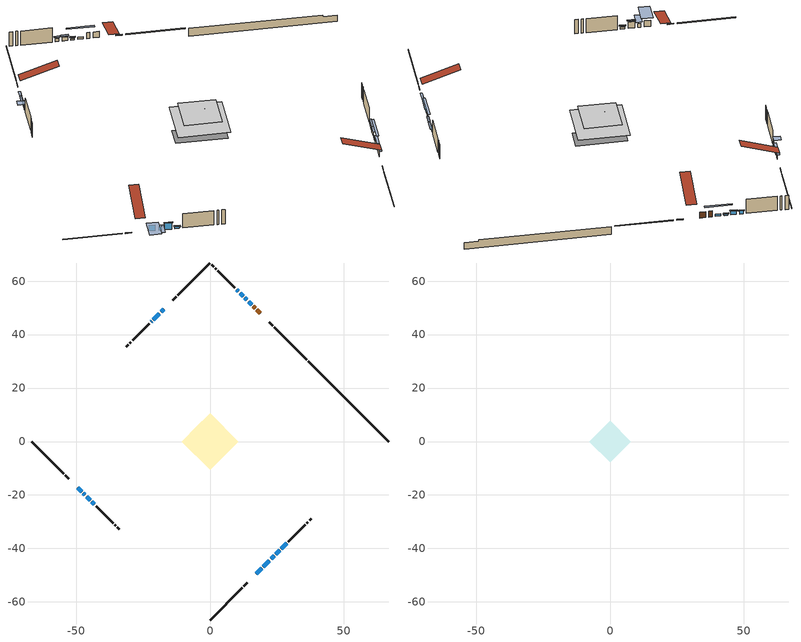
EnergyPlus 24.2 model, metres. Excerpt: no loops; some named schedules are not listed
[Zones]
conditioned space
 floor outside (Floor1 construction): -3.56,0 0,3.56 3.56,0 0,-3.56 z0.3
 floor adiabatic (AdiabaticFloorConstruction): -10.58,0 0,10.58 10.58,0 0,-10.58 z2.74
 floor foundation (Slab1 construction): -7.5,3.11 -3.11,7.5 7.5,-3.11 3.11,-7.5 z-2.34
 wall outside (RimJoist1 construction): 0,-66.79 12.01,-54.78 / -66.79,0 -54.78,-12.01 / 0,66.79 -12.01,54.78 / 36.12,30.67 24.11,42.67 z0.3:0.6
 wall outside (RimJoist2 construction): 12.66,-54.12 13.98,-52.8 / -54.12,-12.66 -52.8,-13.98 / -12.66,54.12 -13.98,52.8 / 23.46,43.33 22.14,44.65 z0.3:0.6
 wall outside (AdiabaticWallConstruction 1): 18.75,48.03 17.54,49.24 / 16.89,49.9 16.23,50.55 z0.3:2.33
 wall outside (AdiabaticWallConstruction): -17.37,49.42 -18.28,48.51 / -47.42,-19.37 -46.82,-19.96 / -18.94,47.85 -21.15,45.64 / 12.43,54.35 11.3,55.49 z0.3:1.6; -49.42,-17.37 -48.07,-18.71 z0.3:2.41; 17.37,-49.42 19.36,-47.43 / 20.02,-46.77 22.23,-44.56 z0.3:1.9; -46.17,-20.62 -44.82,-21.97 z0.3:2.51; 15.58,51.21 14.45,52.34 / 22.88,-43.91 24.01,-42.77 / -44.16,-22.62 -43.25,-23.54 z0.3:0.99; 13.79,53 13.09,53.7 z0.3:0.84; 10.64,56.14 9.94,56.84 / 24.67,-42.12 26.02,-40.77 / 26.67,-40.11 28.67,-38.12 z0.3:1.39; -21.8,44.98 -22.02,44.77 z0.3:2.13
 wall outside (Wall1 construction): 29.33,-37.46 35.63,-31.16 / -42.59,-24.2 -36.29,-30.5 / -22.68,44.11 -28.98,37.81 / 9.29,57.5 2.99,63.8 z0.3:5.18
 wall outside (Wall3 construction): 36.28,-30.5 36.6,-30.19 / -35.63,-31.15 -35.32,-31.47 / -29.63,37.15 -29.95,36.83 / 2.33,64.46 2.01,64.78 z0.3:5.18
 wall outside (Wall4 construction): 37.26,-29.53 37.96,-28.83 / -34.66,-32.13 -33.96,-32.83 / -30.61,36.18 -31.31,35.48 / 1.35,65.43 0.66,66.13 z0.3:5.18
 wall foundation (FoundationWall1 construction): 36.78,30.01,-2.34 36.78,30.01,0.3 63.79,3,0.3 63.79,3,-0.22 66.79,0,-0.22 66.79,0,-2.34
 window (WindowConstruction): -17.37,49.42 -18.28,48.51 z0.3:1.6
 window (WindowConstruction 8): -49.42,-17.37 -48.07,-18.71 z0.3:2.41
 window (WindowConstruction 9): -47.42,-19.37 -46.82,-19.96 z0.3:1.6
 window (WindowConstruction 10): 17.37,-49.42 19.36,-47.43 z0.3:1.9
 window (WindowConstruction 11): 20.02,-46.77 22.23,-44.56 z0.3:1.9
 window (WindowConstruction 12): -46.17,-20.62 -44.82,-21.97 z0.3:2.51
 window (WindowConstruction 14): 15.58,51.21 14.45,52.34 z0.3:0.99
 window (WindowConstruction 15): 22.88,-43.91 24.01,-42.77 z0.3:0.99
 window (WindowConstruction 1): -18.94,47.85 -21.15,45.64 z0.3:1.6
 window (WindowConstruction 2): 13.79,53 13.09,53.7 z0.3:0.83
 window (WindowConstruction 3): 12.43,54.36 11.3,55.49 z0.3:1.6
 window (WindowConstruction 4): 10.64,56.14 9.94,56.84 z0.3:1.39
 window (WindowConstruction 5): -44.16,-22.62 -43.25,-23.54 z0.3:0.99
 window (WindowConstruction 6): 24.67,-42.12 26.02,-40.77 z0.3:1.39
 window (WindowConstruction 7): 26.67,-40.11 28.67,-38.12 z0.3:1.39
 window (WindowConstruction 13): -21.8,44.98 -22.02,44.77 z0.3:2.13
 door (Door): 18.75,48.03 17.54,49.24 z0.3:2.33
 door (Door 1): 16.89,49.9 16.23,50.55 z0.3:2.33
 ceiling adiabatic (AdiabaticFloorConstruction): 0,-10.58 10.58,0 0,10.58 -10.58,0 z2.74
attic - vented
 floor to conditioned space (Floor2 construction Reversed): -7.73,0 0,7.73 7.73,0 0,-7.73 z5.18
 floor to conditioned space (Floor3 construction Reversed): -2.28,0 0,2.28 2.28,0 0,-2.28 z5.18
 roof outside (Roof1 construction): 16.71,-50.08,5.18 8.86,-42.23,8.88 6.79,-44.3,8.88 14.64,-52.15,5.18; -50.08,-16.71,5.18 -42.23,-8.86,8.88 -44.3,-6.79,8.88 -52.15,-14.64,5.18; -16.71,50.08,5.18 -8.86,42.23,8.88 -6.79,44.3,8.88 -14.64,52.15,5.18; 19.41,47.38,5.18 11.56,39.53,8.88 13.63,37.46,8.88 21.48,45.31,5.18
shading: -18.49,48.29 -17.15,49.63 -17.59,50.06 -18.92,48.73 z1.89; -47.54,-19.25 -49.96,-16.83 -54.05,-20.92 -51.63,-23.34 z3.17; -46.5,-20.29 -47.74,-19.04 -50.33,-21.63 -49.09,-22.88 z2.06; 19.68,-47.1 17.04,-49.75 17.47,-50.18 20.12,-47.53 z2.36; 22.55,-44.24 19.69,-47.1 20.12,-47.53 22.98,-44.67 z2.36; -44.61,-22.18 -46.38,-20.41 -46.81,-20.84 -45.04,-22.61 z2.81; 12.18,54.6 17.84,48.95 18.27,49.38 12.61,55.04 z4.19; 26.28,-40.51 20.62,-46.17 21.05,-46.6 26.71,-40.94 z4.19; -21.36,45.43 -18.73,48.06 -19.16,48.49 -21.79,45.86 z1.89; 12.88,53.91 14,52.79 14.43,53.22 13.31,54.34 z1.13; 11.09,55.7 12.64,54.14 13.07,54.58 11.52,56.13 z1.89; 9.73,57.06 10.85,55.93 11.29,56.36 10.16,57.49 z1.69; -43.04,-23.75 -44.38,-22.41 -44.81,-22.84 -43.47,-24.18 z1.28; 26.23,-40.56 24.46,-42.33 24.89,-42.76 26.66,-40.99 z1.69; 28.88,-37.91 26.46,-40.32 26.89,-40.76 29.31,-38.34 z1.69; -22.56,44.23 -21.27,45.52 -22.77,47.03 -24.06,45.74 z2.89
[Building]
Building 1: Terrain=Suburbs
[Site:Location]
Edmonton Intl AP_AB: Latitude {deg}=53.31; Longitude {deg}=-113.58; Time Zone {hr}=-7; Elevation {m}=723; Keep Site Location Information=Yes
[Site:GroundTemperature:Shallow]
-1.56185, -3.61833, -3.78302, -2.80711, 1.11059, 5.01004, 8.39065, 10.5322, 10.7141, 8.97234, 5.67794, 1.89811
[Site:WaterMainsTemperature]
Calculation Method=Schedule; Temperature Schedule=mains temperature schedule
[Material] Roughness=Rough; Thermal Absorptance=0.9
Name | Thickness {m} | Conductivity {W/m-K} | Density {kg/m3} | Specific Heat {J/kg-K} | Solar Absorptance | Visible Absorptance
asphalt or fiberglass shingles | 0.00635 | 0.162714 | 1121.4 | 1465.45 | 0.4 | 0.4
ceiling loosefill ins | 0.338667 | 0.0480833 | 16.02 | 1046.75 | 0.7 | 0.7
ceiling stud and cavity | 0.1397 | 0.322505 | 65.682 | 1177.47 | 0.7 | 0.7
ceiling stud and cavity 1 | 0.1397 | 0.330568 | 65.682 | 1177.47 | 0.7 | 0.7
concrete 4.0 in. | 0.1016 | 1.803125 | 2242.8 | 837.4 | 0.7 | 0.7
concrete 8.0 in. | 0.2032 | 1.803125 | 2242.8 | 837.4 | 0.7 | 0.7
door material | 0.04445 | 0.053851 | 512.64 | 1214.23 | 0.7 | 0.7
exterior vertical ins | 0.0783861 | 0.029427 | 32.04 | 1214.23 | 0.7 | 0.7
floor covering | 0.0127 | 0.0433444 | 54.468 | 1339.84 | 0.6 | 0.6
floor rigid ins | 0.155448 | 0.029427 | 32.04 | 1214.23 | 0.7 | 0.7
floor rigid ins 1; wall rigid ins 1 | 0.512978 | 0.029427 | 32.04 | 1214.23 | 0.7 | 0.7
floor stud and cavity | 0.1397 | 0.0938687 | 92.3553 | 1139.71 | 0.7 | 0.7
floor stud and cavity 1 | 0.1397 | 1.75129 | 37.0049 | 1207.88 | 0.7 | 0.7
furniture material conditioned space 1 | 0.1524 | 0.115458 | 640.8 | 1214.23 | 0.6 | 0.6
gypsum board | 0.0127 | 0.160291 | 801 | 837.4 | 0.6 | 0.6
gypsum board 1 | 0.0127 | 0.160291 | 801 | 837.4 | 0.7 | 0.7
osb sheathing 0.5 in. | 0.0127 | 0.115458 | 512.64 | 1214.23 | 0.7 | 0.7
osb sheathing 0.75 in. | 0.01905 | 0.115458 | 512.64 | 1214.23 | 0.7 | 0.7
osb sheathing 2.0 in. | 0.0508 | 0.115458 | 512.64 | 1214.23 | 0.7 | 0.7
rim joist rigid ins | 0.103632 | 0.029427 | 32.04 | 1214.23 | 0.7 | 0.7
rim joist rigid ins 1; wall rigid ins | 0.051816 | 0.029427 | 32.04 | 1214.23 | 0.7 | 0.7
rim joist stud and cavity | 0.0508 | 0.224374 | 125.044 | 1163.47 | 0.6 | 0.6
rim joist stud and cavity 1 | 0.0508 | 0.0279668 | 125.044 | 1163.47 | 0.6 | 0.6
wall stud and cavity | 0.1397 | 0.129216 | 139.0536 | 1170.24 | 0.7 | 0.7
wall stud and cavity 1 | 0.1397 | 0.125735 | 139.0536 | 1170.24 | 0.7 | 0.7
wall stud and cavity 2 | 0.1397 | 0.131139 | 139.0536 | 1170.24 | 0.7 | 0.7
wall stud and cavity 3 | 0.0889 | 0.380278 | 52.3479 | 1209.89 | 0.7 | 0.7
wall stud and cavity 4 | 0.0889 | 0.391764 | 83.0341 | 1211.67 | 0.7 | 0.7
wood siding | 0.0254 | 0.102417 | 544.68 | 1172.36 | 0.4 | 0.4
wood siding 1; wood siding 2; wood siding 3 | 0.0254 | 0.102417 | 544.68 | 1172.36 | 0.7 | 0.7
[WindowMaterial:SimpleGlazingSystem]
Name | U-Factor {W/m2-K} | Solar Heat Gain Coefficient
WindowMaterial | 1.46663 | 0.51
WindowMaterial 1 | 1.325813 | 0.59
WindowMaterial 10 | 1.31275 | 0.59
WindowMaterial 11 | 1.30935 | 0.59
WindowMaterial 12 | 1.31219 | 0.59
WindowMaterial 13 | 2.05998 | 0.51
WindowMaterial 14 | 1.60517 | 0.45
WindowMaterial 2 | 1.50864 | 0.5
WindowMaterial 3 | 1.44335 | 0.52
WindowMaterial 4 | 1.52568 | 0.48
WindowMaterial 5 | 1.445051 | 0.53
WindowMaterial 6 | 1.45186 | 0.52
WindowMaterial 7 | 1.345686 | 0.58
WindowMaterial 8 | 1.42688 | 0.54
WindowMaterial 9 | 1.53306 | 0.48
[Construction]
AdiabaticFloorConstruction: floor stud and cavity 1, floor rigid ins 1, osb sheathing 0.75 in., floor covering
AdiabaticWallConstruction: wood siding 2, wall rigid ins 1, wall stud and cavity 3, gypsum board
AdiabaticWallConstruction 1: wood siding 3, wall rigid ins 1, wall stud and cavity 3, gypsum board
Door; Door 1: door material
Floor1 construction: floor stud and cavity, floor rigid ins, osb sheathing 0.75 in., floor covering
Floor2 construction Reversed: gypsum board, ceiling stud and cavity, ceiling loosefill ins
Floor3 construction Reversed: gypsum board, ceiling stud and cavity 1, ceiling loosefill ins
FoundationWall1 construction: concrete 8.0 in., gypsum board 1
furniture construction conditioned space 1: furniture material conditioned space 1
PartitionWallConstruction: gypsum board, wall stud and cavity 4, gypsum board
RimJoist1 construction: wood siding 1, rim joist rigid ins, osb sheathing 2.0 in., rim joist stud and cavity
RimJoist2 construction: wood siding 1, rim joist rigid ins 1, osb sheathing 2.0 in., rim joist stud and cavity 1
Roof1 construction: asphalt or fiberglass shingles
Slab1 construction: concrete 4.0 in.
Wall1 construction: wood siding, wall rigid ins, osb sheathing 0.5 in., wall stud and cavity, gypsum board
Wall3 construction: wood siding, wall rigid ins, osb sheathing 0.5 in., wall stud and cavity 1, gypsum board
Wall4 construction: wood siding, wall rigid ins, osb sheathing 0.5 in., wall stud and cavity 2, gypsum board
WindowConstruction: WindowMaterial
WindowConstruction 1: WindowMaterial 1
WindowConstruction 10: WindowMaterial 10
WindowConstruction 11: WindowMaterial 11
WindowConstruction 12: WindowMaterial 12
WindowConstruction 13: WindowMaterial 13
WindowConstruction 14; WindowConstruction 15: WindowMaterial 14
WindowConstruction 2: WindowMaterial 2
WindowConstruction 3: WindowMaterial 3
WindowConstruction 4: WindowMaterial 4
WindowConstruction 5: WindowMaterial 5
WindowConstruction 6: WindowMaterial 6
WindowConstruction 7: WindowMaterial 7
WindowConstruction 8: WindowMaterial 8
WindowConstruction 9: WindowMaterial 9
[Zone] Multiplier=1; Part of Total Floor Area=Yes
Name | Volume {m3}
attic - vented | 78.1023
conditioned space | 891.2
[Space]
Name | Zone | Volume {m3}
attic - vented 1 | attic - vented | 78.1023
conditioned space 1 | conditioned space | 891.2
[ZoneInfiltration:EffectiveLeakageArea]
infil attic - vented 1: Zone or Space=attic - vented 1; Schedule=Always On Discrete; Effective Air Leakage Area {cm2}=4521.04; Stack Coefficient=0.000257396; Wind Coefficient=1.08398e-05
[ZoneMixing]
whole house fan mix: Zone or Space=attic - vented; Schedule=Always On Continuous; Design Flow Rate Calculation Method=Flow/Zone; Design Flow Rate {m3/s}=0; Source Zone or Space=conditioned space
[SurfaceProperty:ExposedFoundationPerimeter]
Slab1: Exposed Perimeter Calculation Method=TotalExposedPerimeter; Total Exposed Perimeter {m}=42.443
[InternalMass] Zone or ZoneList=conditioned space; Space or SpaceList=conditioned space 1
Name | Construction | Surface Area {m2}
furniture mass conditioned space 1 | furniture construction conditioned space 1 | 137.052
partition wall mass | PartitionWallConstruction | 342.63
[Lights]
interior lighting: Zone or ZoneList or Space or SpaceList=conditioned space 1; Schedule=interior lighting schedule; Design Level Calculation Method=LightingLevel; Lighting Level {W}=343.2; Return Air Fraction=0; Fraction Radiant=0.6; Fraction Visible=0.2; Fraction Replaceable=1
[People]
occupants: Zone or ZoneList or Space or SpaceList=conditioned space 1; Number of People Schedule=occupants schedule; Number of People Calculation Method=People; Number of People=3; Fraction Radiant=0.314171; Sensible Heat Fraction=0.56303; Activity Level Schedule=occupants activity schedule; Carbon Dioxide Generation Rate {m3/s-W}=0; Enable ASHRAE 55 Comfort Warnings=No; Mean Radiant Temperature Calculation Type=EnclosureAveraged
[ElectricEquipment] Zone or ZoneList or Space or SpaceList=conditioned space 1; Design Level Calculation Method=EquipmentLevel
Name | Schedule | Design Level {W} | Fraction Latent | Fraction Radiant | Fraction Lost
clothes dryer | clothes dryer schedule | 140.772 | 0.015 | 0.081 | 0.85
clothes washer | clothes washer schedule | 32.1985 | 0.03 | 0.162 | 0.7
cooking range | cooking range schedule | 215.147 | 0.08 | 0.432 | 0.2
dishwasher | dishwasher schedule | 66.8632 | 0.3 | 0.18 | 0.4
fridge | fridge schedule | 72.9452 | 0 | 0.6 | 0
mech vent house fan | mech vent house fan schedule | 20 | 0 | 0 | 0.5
mech vent house fan cfis | mech vent house fan cfis schedule | 0 | 0 | 0 | 0
mech vent range fan 0 | mech vent range fan 0 schedule | 57 | 0 | 0 | 1
misc plug loads | misc plug loads schedule | 494.7 | 0.045 | 0.513 | 0.1
whole house fan | Always On Discrete | 0 | 0 | 0 | 1
[OtherEquipment] Zone or ZoneList or Space or SpaceList=conditioned space 1; Design Level Calculation Method=EquipmentLevel
Name | Fuel Type | Schedule | Design Level {W} | Fraction Latent | Fraction Radiant | Fraction Lost
clothes dryer 1 | Electricity | clothes dryer schedule | 0 | 0.015 | 0.081 | 0.85
cooking range 1 | Electricity | cooking range schedule | 0 | 0.08 | 0.432 | 0.2
general water use latent | None | general water use schedule | 62.594 | 1 | 0 | 0
general water use sensible | None | general water use schedule | -61.6891 | 0 | 0.6 | 0
mech vent house fan latent load | None | Always On Discrete | 0 | 1 | 0 | 0
mech vent house fan sensible load | None | Always On Discrete | 0 | 0 | 0 | 0
water heater energy adjustment1 | NaturalGas | Always On Discrete | 0.01 | 0 | 0 | 1
[ZoneInfiltration:DesignFlowRate] Zone or ZoneList or Space or SpaceList=conditioned space 1; Schedule=Always On Discrete; Design Flow Rate Calculation Method=Flow/Zone; Design Flow Rate {m3/s}=0
infil flow; natural vent flow; whole house fan flow
[Foundation:Kiva]
Foundation Kiva 1: Initial Indoor Air Temperature {C}=18; Wall Height Above Grade {m}=0.299984; Wall Depth Below Slab {m}=0.2032; Custom Block Material Name 1=exterior vertical ins; Custom Block Depth 1 {m}=2.63999; Custom Block X Position 1 {m}=0.2159; Custom Block Z Position 1 {m}=0
[Foundation:Kiva:Settings]
Soil Conductivity {W/m-K}=0.849921; Soil Density {kg/m3}=1842.3; Soil Specific Heat {J/kg-K}=418.7; Ground Solar Absorptivity=0.9; Ground Thermal Absorptivity=0.9; Ground Surface Roughness {m}=0.03; Far-Field Width {m}=40; Deep-Ground Boundary Condition=ZeroFlux; Deep-Ground Depth {m}=40; Minimum Cell Dimension {m}=0.2; Maximum Cell Growth Coefficient=3; Simulation Timestep=Timestep
[Exterior:Lights]
exterior lighting: Schedule=exterior lighting schedule; Design Level {W}=75.6
[Schedule:Constant]
Name | Hourly Value
Always On Continuous; mech vent house fan schedule; mech vent house fan cfis schedule; Always On Discrete | 1
occupants activity schedule | 117.228
fridge schedule | 0
[Schedule:Week:Daily]
interior lighting schedule Week Rule - Jan1-Jan27: interior lighting schedule day, interior lighting schedule day, interior lighting schedule day, interior lighting schedule day, interior lighting schedule day, interior lighting schedule day, interior lighting schedule day, interior lighting schedule default day, interior lighting schedule default day, interior lighting schedule default day, interior lighting schedule default day, interior lighting schedule default day
interior lighting schedule Week Rule - Jan28-Feb3: interior lighting schedule day, interior lighting schedule day, interior lighting schedule day, interior lighting schedule day, interior lighting schedule day 1, interior lighting schedule day 1, interior lighting schedule day 1, interior lighting schedule default day, interior lighting schedule default day, interior lighting schedule default day, interior lighting schedule default day, interior lighting schedule default day
interior lighting schedule Week Rule - Feb4-Feb24: interior lighting schedule day 1, interior lighting schedule day 1, interior lighting schedule day 1, interior lighting schedule day 1, interior lighting schedule day 1, interior lighting schedule day 1, interior lighting schedule day 1, interior lighting schedule default day, interior lighting schedule default day, interior lighting schedule default day, interior lighting schedule default day, interior lighting schedule default day
interior lighting schedule Week Rule - Feb25-Mar3: interior lighting schedule day 1, interior lighting schedule day 1, interior lighting schedule day 1, interior lighting schedule day 1, interior lighting schedule day 2, interior lighting schedule day 2, interior lighting schedule day 2, interior lighting schedule default day, interior lighting schedule default day, interior lighting schedule default day, interior lighting schedule default day, interior lighting schedule default day
interior lighting schedule Week Rule - Mar4-Mar31: interior lighting schedule day 2, interior lighting schedule day 2, interior lighting schedule day 2, interior lighting schedule day 2, interior lighting schedule day 2, interior lighting schedule day 2, interior lighting schedule day 2, interior lighting schedule default day, interior lighting schedule default day, interior lighting schedule default day, interior lighting schedule default day, interior lighting schedule default day
interior lighting schedule Week Rule - Apr1-Apr28: interior lighting schedule day 3, interior lighting schedule day 3, interior lighting schedule day 3, interior lighting schedule day 3, interior lighting schedule day 3, interior lighting schedule day 3, interior lighting schedule day 3, interior lighting schedule default day, interior lighting schedule default day, interior lighting schedule default day, interior lighting schedule default day, interior lighting schedule default day
interior lighting schedule Week Rule - Apr29-May5: interior lighting schedule day 3, interior lighting schedule day 3, interior lighting schedule day 4, interior lighting schedule day 4, interior lighting schedule day 4, interior lighting schedule day 4, interior lighting schedule day 4, interior lighting schedule default day, interior lighting schedule default day, interior lighting schedule default day, interior lighting schedule default day, interior lighting schedule default day
interior lighting schedule Week Rule - May6-May26: interior lighting schedule day 4, interior lighting schedule day 4, interior lighting schedule day 4, interior lighting schedule day 4, interior lighting schedule day 4, interior lighting schedule day 4, interior lighting schedule day 4, interior lighting schedule default day, interior lighting schedule default day, interior lighting schedule default day, interior lighting schedule default day, interior lighting schedule default day
interior lighting schedule Week Rule - May27-Jun2: interior lighting schedule day 4, interior lighting schedule day 4, interior lighting schedule day 4, interior lighting schedule day 4, interior lighting schedule day 4, interior lighting schedule day 5, interior lighting schedule day 5, interior lighting schedule default day, interior lighting schedule default day, interior lighting schedule default day, interior lighting schedule default day, interior lighting schedule default day
interior lighting schedule Week Rule - Jun3-Jun30: interior lighting schedule day 5, interior lighting schedule day 5, interior lighting schedule day 5, interior lighting schedule day 5, interior lighting schedule day 5, interior lighting schedule day 5, interior lighting schedule day 5, interior lighting schedule default day, interior lighting schedule default day, interior lighting schedule default day, interior lighting schedule default day, interior lighting schedule default day
interior lighting schedule Week Rule - Jul1-Jul28: interior lighting schedule day 6, interior lighting schedule day 6, interior lighting schedule day 6, interior lighting schedule day 6, interior lighting schedule day 6, interior lighting schedule day 6, interior lighting schedule day 6, interior lighting schedule default day, interior lighting schedule default day, interior lighting schedule default day, interior lighting schedule default day, interior lighting schedule default day
interior lighting schedule Week Rule - Jul29-Aug4: interior lighting schedule day 6, interior lighting schedule day 6, interior lighting schedule day 6, interior lighting schedule day 7, interior lighting schedule day 7, interior lighting schedule day 7, interior lighting schedule day 7, interior lighting schedule default day, interior lighting schedule default day, interior lighting schedule default day, interior lighting schedule default day, interior lighting schedule default day
interior lighting schedule Week Rule - Aug5-Aug25: interior lighting schedule day 7, interior lighting schedule day 7, interior lighting schedule day 7, interior lighting schedule day 7, interior lighting schedule day 7, interior lighting schedule day 7, interior lighting schedule day 7, interior lighting schedule default day, interior lighting schedule default day, interior lighting schedule default day, interior lighting schedule default day, interior lighting schedule default day
interior lighting schedule Week Rule - Aug26-Sep1: interior lighting schedule day 7, interior lighting schedule day 7, interior lighting schedule day 7, interior lighting schedule day 7, interior lighting schedule day 7, interior lighting schedule day 7, interior lighting schedule day 8, interior lighting schedule default day, interior lighting schedule default day, interior lighting schedule default day, interior lighting schedule default day, interior lighting schedule default day
interior lighting schedule Week Rule - Sep2-Sep29: interior lighting schedule day 8, interior lighting schedule day 8, interior lighting schedule day 8, interior lighting schedule day 8, interior lighting schedule day 8, interior lighting schedule day 8, interior lighting schedule day 8, interior lighting schedule default day, interior lighting schedule default day, interior lighting schedule default day, interior lighting schedule default day, interior lighting schedule default day
interior lighting schedule Week Rule - Sep30-Oct6: interior lighting schedule day 8, interior lighting schedule day 9, interior lighting schedule day 9, interior lighting schedule day 9, interior lighting schedule day 9, interior lighting schedule day 9, interior lighting schedule day 9, interior lighting schedule default day, interior lighting schedule default day, interior lighting schedule default day, interior lighting schedule default day, interior lighting schedule default day
interior lighting schedule Week Rule - Oct7-Oct27: interior lighting schedule day 9, interior lighting schedule day 9, interior lighting schedule day 9, interior lighting schedule day 9, interior lighting schedule day 9, interior lighting schedule day 9, interior lighting schedule day 9, interior lighting schedule default day, interior lighting schedule default day, interior lighting schedule default day, interior lighting schedule default day, interior lighting schedule default day
interior lighting schedule Week Rule - Oct28-Nov3: interior lighting schedule day 9, interior lighting schedule day 9, interior lighting schedule day 9, interior lighting schedule day 9, interior lighting schedule day 10, interior lighting schedule day 10, interior lighting schedule day 10, interior lighting schedule default day, interior lighting schedule default day, interior lighting schedule default day, interior lighting schedule default day, interior lighting schedule default day
interior lighting schedule Week Rule - Nov4-Nov24: interior lighting schedule day 10, interior lighting schedule day 10, interior lighting schedule day 10, interior lighting schedule day 10, interior lighting schedule day 10, interior lighting schedule day 10, interior lighting schedule day 10, interior lighting schedule default day, interior lighting schedule default day, interior lighting schedule default day, interior lighting schedule default day, interior lighting schedule default day
interior lighting schedule Week Rule - Nov25-Dec1: interior lighting schedule day 10, interior lighting schedule day 10, interior lighting schedule day 10, interior lighting schedule day 10, interior lighting schedule day 10, interior lighting schedule day 10, interior lighting schedule day 11, interior lighting schedule default day, interior lighting schedule default day, interior lighting schedule default day, interior lighting schedule default day, interior lighting schedule default day
interior lighting schedule Week Rule - Dec2-Dec31: interior lighting schedule day 11, interior lighting schedule day 11, interior lighting schedule day 11, interior lighting schedule day 11, interior lighting schedule day 11, interior lighting schedule day 11, interior lighting schedule day 11, interior lighting schedule default day, interior lighting schedule default day, interior lighting schedule default day, interior lighting schedule default day, interior lighting schedule default day
occupants schedule Week Rule - Jan1-Dec31: occupants schedule day, occupants schedule day, occupants schedule day, occupants schedule day, occupants schedule day, occupants schedule day, occupants schedule day, occupants schedule default day, occupants schedule default day, occupants schedule default day, occupants schedule default day, occupants schedule default day
clothes dryer schedule Week Rule - Jan1-Dec31: clothes dryer schedule day, clothes dryer schedule day, clothes dryer schedule day, clothes dryer schedule day, clothes dryer schedule day, clothes dryer schedule day, clothes dryer schedule day, clothes dryer schedule default day, clothes dryer schedule default day, clothes dryer schedule default day, clothes dryer schedule default day, clothes dryer schedule default day
clothes washer schedule Week Rule - Jan1-Dec31: clothes washer schedule day, clothes washer schedule day, clothes washer schedule day, clothes washer schedule day, clothes washer schedule day, clothes washer schedule day, clothes washer schedule day, clothes washer schedule default day, clothes washer schedule default day, clothes washer schedule default day, clothes washer schedule default day, clothes washer schedule default day
cooking range schedule Week Rule - Jan1-Dec31: cooking range schedule day, cooking range schedule day, cooking range schedule day, cooking range schedule day, cooking range schedule day, cooking range schedule day, cooking range schedule day, cooking range schedule default day, cooking range schedule default day, cooking range schedule default day, cooking range schedule default day, cooking range schedule default day
dishwasher schedule Week Rule - Jan1-Dec31: dishwasher schedule day, dishwasher schedule day, dishwasher schedule day, dishwasher schedule day, dishwasher schedule day, dishwasher schedule day, dishwasher schedule day, dishwasher schedule default day, dishwasher schedule default day, dishwasher schedule default day, dishwasher schedule default day, dishwasher schedule default day
mech vent range fan 0 schedule Week Rule - Jan1-Dec31: mech vent range fan 0 schedule day, mech vent range fan 0 schedule day, mech vent range fan 0 schedule day, mech vent range fan 0 schedule day, mech vent range fan 0 schedule day, mech vent range fan 0 schedule day, mech vent range fan 0 schedule day, mech vent range fan 0 schedule default day, mech vent range fan 0 schedule default day, mech vent range fan 0 schedule default day, mech vent range fan 0 schedule default day, mech vent range fan 0 schedule default day
misc plug loads schedule Week Rule - Jan1-Dec31: misc plug loads schedule day, misc plug loads schedule day, misc plug loads schedule day, misc plug loads schedule day, misc plug loads schedule day, misc plug loads schedule day, misc plug loads schedule day, misc plug loads schedule default day, misc plug loads schedule default day, misc plug loads schedule default day, misc plug loads schedule default day, misc plug loads schedule default day
general water use schedule Week Rule - Jan1-Dec31: general water use schedule day, general water use schedule day, general water use schedule day, general water use schedule day, general water use schedule day, general water use schedule day, general water use schedule day, general water use schedule default day, general water use schedule default day, general water use schedule default day, general water use schedule default day, general water use schedule default day
exterior lighting schedule Week Rule - Jan1-Jan27: exterior lighting schedule day, exterior lighting schedule day, exterior lighting schedule day, exterior lighting schedule day, exterior lighting schedule day, exterior lighting schedule day, exterior lighting schedule day, exterior lighting schedule default day, exterior lighting schedule default day, exterior lighting schedule default day, exterior lighting schedule default day, exterior lighting schedule default day
exterior lighting schedule Week Rule - Jan28-Feb3: exterior lighting schedule day, exterior lighting schedule day, exterior lighting schedule day, exterior lighting schedule day, exterior lighting schedule day 1, exterior lighting schedule day 1, exterior lighting schedule day 1, exterior lighting schedule default day, exterior lighting schedule default day, exterior lighting schedule default day, exterior lighting schedule default day, exterior lighting schedule default day
exterior lighting schedule Week Rule - Feb4-Feb24: exterior lighting schedule day 1, exterior lighting schedule day 1, exterior lighting schedule day 1, exterior lighting schedule day 1, exterior lighting schedule day 1, exterior lighting schedule day 1, exterior lighting schedule day 1, exterior lighting schedule default day, exterior lighting schedule default day, exterior lighting schedule default day, exterior lighting schedule default day, exterior lighting schedule default day
exterior lighting schedule Week Rule - Feb25-Mar3: exterior lighting schedule day 1, exterior lighting schedule day 1, exterior lighting schedule day 1, exterior lighting schedule day 1, exterior lighting schedule day 2, exterior lighting schedule day 2, exterior lighting schedule day 2, exterior lighting schedule default day, exterior lighting schedule default day, exterior lighting schedule default day, exterior lighting schedule default day, exterior lighting schedule default day
exterior lighting schedule Week Rule - Mar4-Mar31: exterior lighting schedule day 2, exterior lighting schedule day 2, exterior lighting schedule day 2, exterior lighting schedule day 2, exterior lighting schedule day 2, exterior lighting schedule day 2, exterior lighting schedule day 2, exterior lighting schedule default day, exterior lighting schedule default day, exterior lighting schedule default day, exterior lighting schedule default day, exterior lighting schedule default day
exterior lighting schedule Week Rule - Apr1-Apr28: exterior lighting schedule day 3, exterior lighting schedule day 3, exterior lighting schedule day 3, exterior lighting schedule day 3, exterior lighting schedule day 3, exterior lighting schedule day 3, exterior lighting schedule day 3, exterior lighting schedule default day, exterior lighting schedule default day, exterior lighting schedule default day, exterior lighting schedule default day, exterior lighting schedule default day
exterior lighting schedule Week Rule - Apr29-May5: exterior lighting schedule day 3, exterior lighting schedule day 3, exterior lighting schedule day 4, exterior lighting schedule day 4, exterior lighting schedule day 4, exterior lighting schedule day 4, exterior lighting schedule day 4, exterior lighting schedule default day, exterior lighting schedule default day, exterior lighting schedule default day, exterior lighting schedule default day, exterior lighting schedule default day
exterior lighting schedule Week Rule - May6-May26: exterior lighting schedule day 4, exterior lighting schedule day 4, exterior lighting schedule day 4, exterior lighting schedule day 4, exterior lighting schedule day 4, exterior lighting schedule day 4, exterior lighting schedule day 4, exterior lighting schedule default day, exterior lighting schedule default day, exterior lighting schedule default day, exterior lighting schedule default day, exterior lighting schedule default day
exterior lighting schedule Week Rule - May27-Jun2: exterior lighting schedule day 4, exterior lighting schedule day 4, exterior lighting schedule day 4, exterior lighting schedule day 4, exterior lighting schedule day 4, exterior lighting schedule day 5, exterior lighting schedule day 5, exterior lighting schedule default day, exterior lighting schedule default day, exterior lighting schedule default day, exterior lighting schedule default day, exterior lighting schedule default day
exterior lighting schedule Week Rule - Jun3-Jun30: exterior lighting schedule day 5, exterior lighting schedule day 5, exterior lighting schedule day 5, exterior lighting schedule day 5, exterior lighting schedule day 5, exterior lighting schedule day 5, exterior lighting schedule day 5, exterior lighting schedule default day, exterior lighting schedule default day, exterior lighting schedule default day, exterior lighting schedule default day, exterior lighting schedule default day
exterior lighting schedule Week Rule - Jul1-Jul28: exterior lighting schedule day 6, exterior lighting schedule day 6, exterior lighting schedule day 6, exterior lighting schedule day 6, exterior lighting schedule day 6, exterior lighting schedule day 6, exterior lighting schedule day 6, exterior lighting schedule default day, exterior lighting schedule default day, exterior lighting schedule default day, exterior lighting schedule default day, exterior lighting schedule default day
exterior lighting schedule Week Rule - Jul29-Aug4: exterior lighting schedule day 6, exterior lighting schedule day 6, exterior lighting schedule day 6, exterior lighting schedule day 7, exterior lighting schedule day 7, exterior lighting schedule day 7, exterior lighting schedule day 7, exterior lighting schedule default day, exterior lighting schedule default day, exterior lighting schedule default day, exterior lighting schedule default day, exterior lighting schedule default day
exterior lighting schedule Week Rule - Aug5-Aug25: exterior lighting schedule day 7, exterior lighting schedule day 7, exterior lighting schedule day 7, exterior lighting schedule day 7, exterior lighting schedule day 7, exterior lighting schedule day 7, exterior lighting schedule day 7, exterior lighting schedule default day, exterior lighting schedule default day, exterior lighting schedule default day, exterior lighting schedule default day, exterior lighting schedule default day
[Schedule:Year]
interior lighting schedule: interior lighting schedule Week Rule - Jan1-Jan27, 1, 1, 1, 27, interior lighting schedule Week Rule - Jan28-Feb3, 1, 28, 2, 3, interior lighting schedule Week Rule - Feb4-Feb24, 2, 4, 2, 24, interior lighting schedule Week Rule - Feb25-Mar3, 2, 25, 3, 3, interior lighting schedule Week Rule - Mar4-Mar31, 3, 4, 3, 31, interior lighting schedule Week Rule - Apr1-Apr28, 4, 1, 4, 28, interior lighting schedule Week Rule - Apr29-May5, 4, 29, 5, 5, interior lighting schedule Week Rule - May6-May26, 5, 6, 5, 26, interior lighting schedule Week Rule - May27-Jun2, 5, 27, 6, 2, interior lighting schedule Week Rule - Jun3-Jun30, 6, 3, 6, 30, interior lighting schedule Week Rule - Jul1-Jul28, 7, 1, 7, 28, interior lighting schedule Week Rule - Jul29-Aug4, 7, 29, 8, 4, interior lighting schedule Week Rule - Aug5-Aug25, 8, 5, 8, 25, interior lighting schedule Week Rule - Aug26-Sep1, 8, 26, 9, 1, interior lighting schedule Week Rule - Sep2-Sep29, 9, 2, 9, 29, interior lighting schedule Week Rule - Sep30-Oct6, 9, 30, 10, 6, interior lighting schedule Week Rule - Oct7-Oct27, 10, 7, 10, 27, interior lighting schedule Week Rule - Oct28-Nov3, 10, 28, 11, 3, interior lighting schedule Week Rule - Nov4-Nov24, 11, 4, 11, 24, interior lighting schedule Week Rule - Nov25-Dec1, 11, 25, 12, 1, interior lighting schedule Week Rule - Dec2-Dec31, 12, 2, 12, 31
occupants schedule: occupants schedule Week Rule - Jan1-Dec31, 1, 1, 12, 31
clothes dryer schedule: clothes dryer schedule Week Rule - Jan1-Dec31, 1, 1, 12, 31
clothes washer schedule: clothes washer schedule Week Rule - Jan1-Dec31, 1, 1, 12, 31
cooking range schedule: cooking range schedule Week Rule - Jan1-Dec31, 1, 1, 12, 31
dishwasher schedule: dishwasher schedule Week Rule - Jan1-Dec31, 1, 1, 12, 31
mech vent range fan 0 schedule: mech vent range fan 0 schedule Week Rule - Jan1-Dec31, 1, 1, 12, 31
misc plug loads schedule: misc plug loads schedule Week Rule - Jan1-Dec31, 1, 1, 12, 31
general water use schedule: general water use schedule Week Rule - Jan1-Dec31, 1, 1, 12, 31
exterior lighting schedule: exterior lighting schedule Week Rule - Jan1-Jan27, 1, 1, 1, 27, exterior lighting schedule Week Rule - Jan28-Feb3, 1, 28, 2, 3, exterior lighting schedule Week Rule - Feb4-Feb24, 2, 4, 2, 24, exterior lighting schedule Week Rule - Feb25-Mar3, 2, 25, 3, 3, exterior lighting schedule Week Rule - Mar4-Mar31, 3, 4, 3, 31, exterior lighting schedule Week Rule - Apr1-Apr28, 4, 1, 4, 28, exterior lighting schedule Week Rule - Apr29-May5, 4, 29, 5, 5, exterior lighting schedule Week Rule - May6-May26, 5, 6, 5, 26, exterior lighting schedule Week Rule - May27-Jun2, 5, 27, 6, 2, exterior lighting schedule Week Rule - Jun3-Jun30, 6, 3, 6, 30, exterior lighting schedule Week Rule - Jul1-Jul28, 7, 1, 7, 28, exterior lighting schedule Week Rule - Jul29-Aug4, 7, 29, 8, 4, exterior lighting schedule Week Rule - Aug5-Aug25, 8, 5, 8, 25, exterior lighting schedule Week Rule - Aug26-Sep1, 8, 26, 9, 1, exterior lighting schedule Week Rule - Sep2-Sep29, 9, 2, 9, 29, exterior lighting schedule Week Rule - Sep30-Oct6, 9, 30, 10, 6, exterior lighting schedule Week Rule - Oct7-Oct27, 10, 7, 10, 27, exterior lighting schedule Week Rule - Oct28-Nov3, 10, 28, 11, 3, exterior lighting schedule Week Rule - Nov4-Nov24, 11, 4, 11, 24, exterior lighting schedule Week Rule - Nov25-Dec1, 11, 25, 12, 1, exterior lighting schedule Week Rule - Dec2-Dec31, 12, 2, 12, 31
[Schedule:Compact]
mains temperature schedule: Through: 01/01, For: AllDays, Until: 24:00, 3.97167, Through: 01/02, For: AllDays, Until: 24:00, 3.90778, Through: 01/03, For: AllDays, Until: 24:00, 3.84556, Through: 01/04, For: AllDays, Until: 24:00, 3.78389, Through: 01/05, For: AllDays, Until: 24:00, 3.72278, Through: 01/06, For: AllDays, Until: 24:00, 3.66278, Through: 01/07, For: AllDays, Until: 24:00, 3.60389, Through: 01/08, For: AllDays, Until: 24:00, 3.54556, Through: 01/09, For: AllDays, Until: 24:00, 3.48833, Through: 01/10, For: AllDays, Until: 24:00, 3.43167, Through: 01/11, For: AllDays, Until: 24:00, 3.37611, Through: 01/12, For: AllDays, Until: 24:00, 3.32167, Through: 01/13, For: AllDays, Until: 24:00, 3.26833, Through: 01/14, For: AllDays, Until: 24:00, 3.21556, Through: 01/15, For: AllDays, Until: 24:00, 3.16444, Through: 01/16, For: AllDays, Until: 24:00, 3.11389, Through: 01/17, For: AllDays, Until: 24:00, 3.06444, Through: 01/18, For: AllDays, Until: 24:00, 3.01611, Through: 01/19, For: AllDays, Until: 24:00, 2.96889, Through: 01/20, For: AllDays, Until: 24:00, 2.92278, Through: 01/21, For: AllDays, Until: 24:00, 2.87722, Through: 01/22, For: AllDays, Until: 24:00, 2.83333, Through: 01/23, For: AllDays, Until: 24:00, 2.79056, Through: 01/24, For: AllDays, Until: 24:00, 2.74889, Through: 01/25, For: AllDays, Until: 24:00, 2.70833, Through: 01/26, For: AllDays, Until: 24:00, 2.66889, Through: 01/27, For: AllDays, Until: 24:00, 2.63056, Through: 01/28, For: AllDays, Until: 24:00, 2.59333, Through: 01/29, For: AllDays, Until: 24:00, 2.55778, Through: 01/30, For: AllDays, Until: 24:00, 2.52278, Through: 01/31, For: AllDays, Until: 24:00, 2.48944, Through: 02/01, For: AllDays, Until: 24:00, 2.45722, Through: 02/02, For: AllDays, Until: 24:00, 2.42611, Through: 02/03, For: AllDays, Until: 24:00, 2.39667, Through: 02/04, For: AllDays, Until: 24:00, 2.36833, Through: 02/05, For: AllDays, Until: 24:00, 2.34111, Through: 02/06, For: AllDays, Until: 24:00, 2.315, Through: 02/07, For: AllDays, Until: 24:00, 2.29056, Through: 02/08, For: AllDays, Until: 24:00, 2.26722, Through: 02/09, For: AllDays, Until: 24:00, 2.245, Through: 02/10, For: AllDays, Until: 24:00, 2.22444, Through: 02/11, For: AllDays, Until: 24:00, 2.20444, Through: 02/12, For: AllDays, Until: 24:00, 2.18667, Through: 02/13, For: AllDays, Until: 24:00, 2.17, Through: 02/14, For: AllDays, Until: 24:00, 2.15444, Through: 02/15, For: AllDays, Until: 24:00, 2.14, Through: 02/16, For: AllDays, Until: 24:00, 2.12722, Through: 02/17, For: AllDays, Until: 24:00, 2.11556, Through: 02/18, For: AllDays, Until: 24:00, 2.10556, Through: 02/19, For: AllDays, Until: 24:00, 2.09667, Through: 02/20, For: AllDays, Until: 24:00, 2.08889, Through: 02/21, For: AllDays, Until: 24:00, 2.08278, Through: 02/22, For: AllDays, Until: 24:00, 2.07833, Through: 02/23, For: AllDays, Until: 24:00, 2.07444, Through: 02/24, For: AllDays, Until: 24:00, 2.07278, Through: 02/25, For: AllDays, Until: 24:00, 2.07167, Through: 02/26, For: AllDays, Until: 24:00, 2.07222, Through: 02/27, For: AllDays, Until: 24:00, 2.07444, Through: 02/28, For: AllDays, Until: 24:00, 2.07778, Through: 03/01, For: AllDays, Until: 24:00, 2.08222, Through: 03/02, For: AllDays, Until: 24:00, 2.08833, Through: 03/03, For: AllDays, Until: 24:00, 2.09556, Through: 03/04, For: AllDays, Until: 24:00, 2.10444, Through: 03/05, For: AllDays, Until: 24:00, 2.11444, Through: 03/06, For: AllDays, Until: 24:00, 2.12556, Through: 03/07, For: AllDays, Until: 24:00, 2.13833, Through: 03/08, For: AllDays, Until: 24:00, 2.15278, Through: 03/09, For: AllDays, Until: 24:00, 2.16778, Through: 03/10, For: AllDays, Until: 24:00, 2.18444, Through: 03/11, For: AllDays, Until: 24:00, 2.20278, Through: 03/12, For: AllDays, Until: 24:00, 2.22167, Through: 03/13, For: AllDays, Until: 24:00, 2.24278, Through: 03/14, For: AllDays, Until: 24:00, 2.26444, Through: 03/15, For: AllDays, Until: 24:00, 2.28778, Through: 03/16, For: AllDays, Until: 24:00, 2.31222, Through: 03/17, For: AllDays, Until: 24:00, 2.33778, Through: 03/18, For: AllDays, Until: 24:00, 2.365, Through: 03/19, For: AllDays, Until: 24:00, 2.39333, Through: 03/20, For: AllDays, Until: 24:00, 2.42278, Through: 03/21, For: AllDays, Until: 24:00, 2.45389, Through: 03/22, For: AllDays, Until: 24:00, 2.48611, Through: 03/23, For: AllDays, Until: 24:00, 2.51889, Through: 03/24, For: AllDays, Until: 24:00, 2.55389, Through: 03/25, For: AllDays, Until: 24:00, 2.58944, Through: 03/26, For: AllDays, Until: 24:00, 2.62611, Through: 03/27, For: AllDays, Until: 24:00, 2.66444, Through: 03/28, For: AllDays, Until: 24:00, 2.70389, Through: 03/29, For: AllDays, Until: 24:00, 2.74389, Through: 03/30, For: AllDays, Until: 24:00, 2.78556, Through: 03/31, For: AllDays, Until: 24:00, 2.82833, Through: 04/01, For: AllDays, Until: 24:00, 2.87222, Through: 04/02, For: AllDays, Until: 24:00, 2.91722, Through: 04/03, For: AllDays, Until: 24:00, 2.96333, Through: 04/04, For: AllDays, Until: 24:00, 3.01056, Through: 04/05, For: AllDays, Until: 24:00, 3.05889, Through: 04/06, For: AllDays, Until: 24:00, 3.10833, Through: 04/07, For: AllDays, Until: 24:00, 3.15833, Through: 04/08, For: AllDays, Until: 24:00, 3.21, Through: 04/09, For: AllDays, Until: 24:00, 3.26222, Through: 04/10, For: AllDays, Until: 24:00, 3.31556, Through: 04/11, For: AllDays, Until: 24:00, 3.37, Through: 04/12, For: AllDays, Until: 24:00, 3.42556, Through: 04/13, For: AllDays, Until: 24:00, 3.48167, Through: 04/14, For: AllDays, Until: 24:00, 3.53889, Through: 04/15, For: AllDays, Until: 24:00, 3.59722, Through: 04/16, For: AllDays, Until: 24:00, 3.65611, Through: 04/17, For: AllDays, Until: 24:00, 3.71611, Through: 04/18, For: AllDays, Until: 24:00, 3.77667, Through: 04/19, For: AllDays, Until: 24:00, 3.83833, Through: 04/20, For: AllDays, Until: 24:00, 3.90111, Through: 04/21, For: AllDays, Until: 24:00, 3.96444, Through: 04/22, For: AllDays, Until: 24:00, 4.02833, Through: 04/23, For: AllDays, Until: 24:00, 4.09333, Through: 04/24, For: AllDays, Until: 24:00, 4.15889, Through: 04/25, For: AllDays, Until: 24:00, 4.225, Through: 04/26, For: AllDays, Until: 24:00, 4.29222, Through: 04/27, For: AllDays, Until: 24:00, 4.36, Through: 04/28, For: AllDays, Until: 24:00, 4.42833, Through: 04/29, For: AllDays, Until: 24:00, 4.49722, Through: 04/30, For: AllDays, Until: 24:00, 4.56667, Through: 05/01, For: AllDays, Until: 24:00, 4.63722, Through: 05/02, For: AllDays, Until: 24:00, 4.70833, Through: 05/03, For: AllDays, Until: 24:00, 4.77944, Through: 05/04, For: AllDays, Until: 24:00, 4.85167, Through: 05/05, For: AllDays, Until: 24:00, 4.92389, Through: 05/06, For: AllDays, Until: 24:00, 4.99722, Through: 05/07, For: AllDays, Until: 24:00, 5.07056, Through: 05/08, For: AllDays, Until: 24:00, 5.145, Through: 05/09, For: AllDays, Until: 24:00, 5.21944, Through: 05/10, For: AllDays, Until: 24:00, 5.29389, Through: 05/11, For: AllDays, Until: 24:00, 5.36944, Through: 05/12, For: AllDays, Until: 24:00, 5.445, Through: 05/13, For: AllDays, Until: 24:00, 5.52111, Through: 05/14, For: AllDays, Until: 24:00, 5.59722, Through: 05/15, For: AllDays, Until: 24:00, 5.67389, Through: 05/16, For: AllDays, Until: 24:00, 5.75056, Through: 05/17, For: AllDays, Until: 24:00, 5.82778, Through: 05/18, For: AllDays, Until: 24:00, 5.90556, Through: 05/19, For: AllDays, Until: 24:00, 5.98278, Through: 05/20, For: AllDays, Until: 24:00, 6.06056, Through: 05/21, For: AllDays, Until: 24:00, 6.13889, Through: 05/22, For: AllDays, Until: 24:00, 6.21667, Through: 05/23, For: AllDays, Until: 24:00, 6.295, Through: 05/24, For: AllDays, Until: 24:00, 6.37333, Through: 05/25, For: AllDays, Until: 24:00, 6.45222, Through: 05/26, For: AllDays, Until: 24:00, 6.53056, Through: 05/27, For: AllDays, Until: 24:00, 6.60889, Through: 05/28, For: AllDays, Until: 24:00, 6.68778, Through: 05/29, For: AllDays, Until: 24:00, 6.76611, Through: 05/30, For: AllDays, Until: 24:00, 6.84444, Through: 05/31, For: AllDays, Until: 24:00, 6.92278, Through: 06/01, For: AllDays, Until: 24:00, 7.00111, Through: 06/02, For: AllDays, Until: 24:00, 7.07944, Through: 06/03, For: AllDays, Until: 24:00, 7.15778, Through: 06/04, For: AllDays, Until: 24:00, 7.23556, Through: 06/05, For: AllDays, Until: 24:00, 7.31333, Through: 06/06, For: AllDays, Until: 24:00, 7.39056, Through: 06/07, For: AllDays, Until: 24:00, 7.46833, Through: 06/08, For: AllDays, Until: 24:00, 7.545, Through: 06/09, For: AllDays, Until: 24:00, 7.62222, Through: 06/10, For: AllDays, Until: 24:00, 7.69833, Through: 06/11, For: AllDays, Until: 24:00, 7.775, Through: 06/12, For: AllDays, Until: 24:00, 7.85056, Through: 06/13, For: AllDays, Until: 24:00, 7.92611, Through: 06/14, For: AllDays, Until: 24:00, 8.00111, Through: 06/15, For: AllDays, Until: 24:00, 8.07611, Through: 06/16, For: AllDays, Until: 24:00, 8.15056, Through: 06/17, For: AllDays, Until: 24:00, 8.22389, Through: 06/18, For: AllDays, Until: 24:00, 8.29778, Through: 06/19, For: AllDays, Until: 24:00, 8.37056, Through: 06/20, For: AllDays, Until: 24:00, 8.44278, Through: 06/21, For: AllDays, Until: 24:00, 8.51444, Through: 06/22, For: AllDays, Until: 24:00, 8.58611, Through: 06/23, For: AllDays, Until: 24:00, 8.65667, Through: 06/24, For: AllDays, Until: 24:00, 8.72667, Through: 06/25, For: AllDays, Until: 24:00, 8.79611, Through: 06/26, For: AllDays, Until: 24:00, 8.865, Through: 06/27, For: AllDays, Until: 24:00, 8.93333, Through: 06/28, For: AllDays, Until: 24:00, 9.00056, Through: 06/29, For: AllDays, Until: 24:00, 9.06778, Through: 06/30, For: AllDays, Until: 24:00, 9.13333, Through: 07/01, For: AllDays, Until: 24:00, 9.19889, Through: 07/02, For: AllDays, Until: 24:00, 9.26333, Through: 07/03, For: AllDays, Until: 24:00, 9.32722, Through: 07/04, For: AllDays, Until: 24:00, 9.39056, Through: 07/05, For: AllDays, Until: 24:00, 9.45278, Through: 07/06, For: AllDays, Until: 24:00, 9.51389, Through: 07/07, For: AllDays, Until: 24:00, 9.57444, Through: 07/08, For: AllDays, Until: 24:00, 9.63389, Through: 07/09, For: AllDays, Until: 24:00, 9.69278, Through: 07/10, For: AllDays, Until: 24:00, 9.75056, Through: 07/11, For: AllDays, Until: 24:00, 9.80778, Through: 07/12, For: AllDays, Until: 24:00, 9.86333, Through: 07/13, For: AllDays, Until: 24:00, 9.91833, Through: 07/14, For: AllDays, Until: 24:00, 9.97278, Through: 07/15, For: AllDays, Until: 24:00, 10.0256, Through: 07/16, For: AllDays, Until: 24:00, 10.0778, Through: 07/17, For: AllDays, Until: 24:00, 10.1289, Through: 07/18, For: AllDays, Until: 24:00, 10.1789, Through: 07/19, For: AllDays, Until: 24:00, 10.2278, Through: 07/20, For: AllDays, Until: 24:00, 10.2756, Through: 07/21, For: AllDays, Until: 24:00, 10.3222, Through: 07/22, For: AllDays, Until: 24:00, 10.3683, Through: 07/23, For: AllDays, Until: 24:00, 10.4128, Through: 07/24, For: AllDays, Until: 24:00, 10.4561, Through: 07/25, For: AllDays, Until: 24:00, 10.4989, Through: 07/26, For: AllDays, Until: 24:00, 10.54, Through: 07/27, For: AllDays, Until: 24:00, 10.58, Through: 07/28, For: AllDays, Until: 24:00, 10.6189, Through: 07/29, For: AllDays, Until: 24:00, 10.6567, Through: 07/30, For: AllDays, Until: 24:00, 10.6928, Through: 07/31, For: AllDays, Until: 24:00, 10.7283, Through: 08/01, For: AllDays, Until: 24:00, 10.7622, Through: 08/02, For: AllDays, Until: 24:00, 10.7956, Through: 08/03, For: AllDays, Until: 24:00, 10.8272, Through: 08/04, For: AllDays, Until: 24:00, 10.8572, Through: 08/05, For: AllDays, Until: 24:00, 10.8867, Through: 08/06, For: AllDays, Until: 24:00, 10.9144, Through: 08/07, For: AllDays, Until: 24:00, 10.9411, Through: 08/08, For: AllDays, Until: 24:00, 10.9667, Through: 08/09, For: AllDays, Until: 24:00, 10.9906, Through: 08/10, For: AllDays, Until: 24:00, 11.0133, Through: 08/11, For: AllDays, Until: 24:00, 11.035, Through: 08/12, For: AllDays, Until: 24:00, 11.055, Through: 08/13, For: AllDays, Until: 24:00, 11.0739, Through: 08/14, For: AllDays, Until: 24:00, 11.0917, Through: 08/15, For: AllDays, Until: 24:00, 11.1078, Through: 08/16, For: AllDays, Until: 24:00, 11.1228, Through: 08/17, For: AllDays, Until: 24:00, 11.1361, Through: 08/18, For: AllDays, Until: 24:00, 11.1483, Through: 08/19, For: AllDays, Until: 24:00, 11.1594, Through: 08/20, For: AllDays, Until: 24:00, 11.1689, Through: 08/21, For: AllDays, Until: 24:00, 11.1772, Through: 08/22, For: AllDays, Until: 24:00, 11.1844, Through: 08/23, For: AllDays, Until: 24:00, 11.19, Through: 08/24, For: AllDays, Until: 24:00, 11.1939, Through: 08/25, For: AllDays, Until: 24:00, 11.1967, Through: 08/26, For: AllDays, Until: 24:00, 11.1983, Through: 08/27, For: AllDays, Until: 24:00, 11.1983, Through: 08/28, For: AllDays, Until: 24:00, 11.1972, Through: 08/29, For: AllDays, Until: 24:00, 11.195, Through: 08/30, For: AllDays, Until: 24:00, 11.1911, Through: 08/31, For: AllDays, Until: 24:00, 11.1856, Through: 09/01, For: AllDays, Until: 24:00, 11.1789, Through: 09/02, For: AllDays, Until: 24:00, 11.1711, Through: 09/03, For: AllDays, Until: 24:00, 11.1617, Through: 09/04, For: AllDays, Until: 24:00, 11.1511, Through: 09/05, For: AllDays, Until: 24:00, 11.1394, Through: 09/06, For: AllDays, Until: 24:00, 11.1261, Through: 09/07, For: AllDays, Until: 24:00, 11.1111, Through: 09/08, For: AllDays, Until: 24:00, 11.0956, Through: 09/09, For: AllDays, Until: 24:00, 11.0778, Through: 09/10, For: AllDays, Until: 24:00, 11.0594, Through: 09/11, For: AllDays, Until: 24:00, 11.0394, Through: 09/12, For: AllDays, Until: 24:00, 11.0183, Through: 09/13, For: AllDays, Until: 24:00, 10.9961, Through: 09/14, For: AllDays, Until: 24:00, 10.9722, Through: 09/15, For: AllDays, Until: 24:00, 10.9472, Through: 09/16, For: AllDays, Until: 24:00, 10.9206, Through: 09/17, For: AllDays, Until: 24:00, 10.8928, Through: 09/18, For: AllDays, Until: 24:00, 10.8639, Through: 09/19, For: AllDays, Until: 24:00, 10.8339, Through: 09/20, For: AllDays, Until: 24:00, 10.8028, Through: 09/21, For: AllDays, Until: 24:00, 10.77, Through: 09/22, For: AllDays, Until: 24:00, 10.7361, Through: 09/23, For: AllDays, Until: 24:00, 10.7011, Through: 09/24, For: AllDays, Until: 24:00, 10.665, Through: 09/25, For: AllDays, Until: 24:00, 10.6272, Through: 09/26, For: AllDays, Until: 24:00, 10.5889, Through: 09/27, For: AllDays, Until: 24:00, 10.5489, Through: 09/28, For: AllDays, Until: 24:00, 10.5078, Through: 09/29, For: AllDays, Until: 24:00, 10.4661, Through: 09/30, For: AllDays, Until: 24:00, 10.4228, Through: 10/01, For: AllDays, Until: 24:00, 10.3783, Through: 10/02, For: AllDays, Until: 24:00, 10.3328, Through: 10/03, For: AllDays, Until: 24:00, 10.2861, Through: 10/04, For: AllDays, Until: 24:00, 10.2383, Through: 10/05, For: AllDays, Until: 24:00, 10.19, Through: 10/06, For: AllDays, Until: 24:00, 10.14, Through: 10/07, For: AllDays, Until: 24:00, 10.0894, Through: 10/08, For: AllDays, Until: 24:00, 10.0372, Through: 10/09, For: AllDays, Until: 24:00, 9.98444, Through: 10/10, For: AllDays, Until: 24:00, 9.93056, Through: 10/11, For: AllDays, Until: 24:00, 9.87611, Through: 10/12, For: AllDays, Until: 24:00, 9.82, Through: 10/13, For: AllDays, Until: 24:00, 9.76333, Through: 10/14, For: AllDays, Until: 24:00, 9.70611, Through: 10/15, For: AllDays, Until: 24:00, 9.64722, Through: 10/16, For: AllDays, Until: 24:00, 9.58778, Through: 10/17, For: AllDays, Until: 24:00, 9.52778, Through: 10/18, For: AllDays, Until: 24:00, 9.46667, Through: 10/19, For: AllDays, Until: 24:00, 9.40444, Through: 10/20, For: AllDays, Until: 24:00, 9.34167, Through: 10/21, For: AllDays, Until: 24:00, 9.27778, Through: 10/22, For: AllDays, Until: 24:00, 9.21333, Through: 10/23, For: AllDays, Until: 24:00, 9.14833, Through: 10/24, For: AllDays, Until: 24:00, 9.08222, Through: 10/25, For: AllDays, Until: 24:00, 9.01556, Through: 10/26, For: AllDays, Until: 24:00, 8.94833, Through: 10/27, For: AllDays, Until: 24:00, 8.88056, Through: 10/28, For: AllDays, Until: 24:00, 8.81167, Through: 10/29, For: AllDays, Until: 24:00, 8.74222, Through: 10/30, For: AllDays, Until: 24:00, 8.67222, Through: 10/31, For: AllDays, Until: 24:00, 8.60167, Through: 11/01, For: AllDays, Until: 24:00, 8.53056, Through: 11/02, For: AllDays, Until: 24:00, 8.45889, Through: 11/03, For: AllDays, Until: 24:00, 8.38667, Through: 11/04, For: AllDays, Until: 24:00, 8.31389, Through: 11/05, For: AllDays, Until: 24:00, 8.24056, Through: 11/06, For: AllDays, Until: 24:00, 8.16667, Through: 11/07, For: AllDays, Until: 24:00, 8.09278, Through: 11/08, For: AllDays, Until: 24:00, 8.01833, Through: 11/09, For: AllDays, Until: 24:00, 7.94278, Through: 11/10, For: AllDays, Until: 24:00, 7.86778, Through: 11/11, For: AllDays, Until: 24:00, 7.79167, Through: 11/12, For: AllDays, Until: 24:00, 7.71556, Through: 11/13, For: AllDays, Until: 24:00, 7.63944, Through: 11/14, For: AllDays, Until: 24:00, 7.56222, Through: 11/15, For: AllDays, Until: 24:00, 7.48556, Through: 11/16, For: AllDays, Until: 24:00, 7.40833, Through: 11/17, For: AllDays, Until: 24:00, 7.33056, Through: 11/18, For: AllDays, Until: 24:00, 7.25278, Through: 11/19, For: AllDays, Until: 24:00, 7.175, Through: 11/20, For: AllDays, Until: 24:00, 7.09722, Through: 11/21, For: AllDays, Until: 24:00, 7.01889, Through: 11/22, For: AllDays, Until: 24:00, 6.94056, Through: 11/23, For: AllDays, Until: 24:00, 6.86222, Through: 11/24, For: AllDays, Until: 24:00, 6.78389, Through: 11/25, For: AllDays, Until: 24:00, 6.705, Through: 11/26, For: AllDays, Until: 24:00, 6.62667, Through: 11/27, For: AllDays, Until: 24:00, 6.54833, Through: 11/28, For: AllDays, Until: 24:00, 6.46944, Through: 11/29, For: AllDays, Until: 24:00, 6.39111, Through: 11/30, For: AllDays, Until: 24:00, 6.31278, Through: 12/01, For: AllDays, Until: 24:00, 6.23444, Through: 12/02, For: AllDays, Until: 24:00, 6.15611, Through: 12/03, For: AllDays, Until: 24:00, 6.07833, Through: 12/04, For: AllDays, Until: 24:00, 6.00056, Through: 12/05, For: AllDays, Until: 24:00, 5.92278, Through: 12/06, For: AllDays, Until: 24:00, 5.84556, Through: 12/07, For: AllDays, Until: 24:00, 5.76833, Through: 12/08, For: AllDays, Until: 24:00, 5.69111, Through: 12/09, For: AllDays, Until: 24:00, 5.61444, Through: 12/10, For: AllDays, Until: 24:00, 5.53778, Through: 12/11, For: AllDays, Until: 24:00, 5.46222, Through: 12/12, For: AllDays, Until: 24:00, 5.38611, Through: 12/13, For: AllDays, Until: 24:00, 5.31111, Through: 12/14, For: AllDays, Until: 24:00, 5.23611, Through: 12/15, For: AllDays, Until: 24:00, 5.16167, Through: 12/16, For: AllDays, Until: 24:00, 5.08722, Through: 12/17, For: AllDays, Until: 24:00, 5.01389, Through: 12/18, For: AllDays, Until: 24:00, 4.94056, Through: 12/19, For: AllDays, Until: 24:00, 4.86778, Through: 12/20, For: AllDays, Until: 24:00, 4.79556, Through: 12/21, For: AllDays, Until: 24:00, 4.72389, Through: 12/22, For: AllDays, Until: 24:00, 4.65333, Through: 12/23, For: AllDays, Until: 24:00, 4.58278, Through: 12/24, For: AllDays, Until: 24:00, 4.51278, Through: 12/25, For: AllDays, Until: 24:00, 4.44389, Through: 12/26, For: AllDays, Until: 24:00, 4.375, Through: 12/27, For: AllDays, Until: 24:00, 4.30722, Through: 12/28, For: AllDays, Until: 24:00, 4.24, Through: 12/29, For: AllDays, Until: 24:00, 4.17333, Through: 12/30, For: AllDays, Until: 24:00, 4.10778, Through: 12/31, For: AllDays, Until: 24:00, 4.04278
